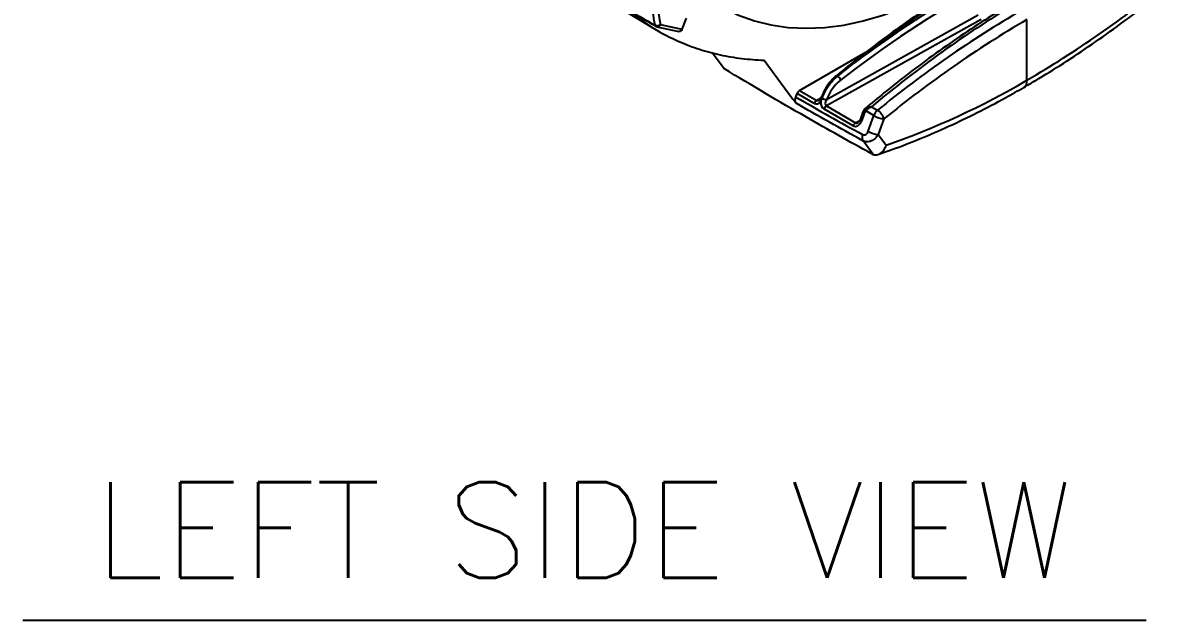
# Model space of a CAD drawing. Extents: x 9.3 to 87.2, y 0.6 to 68.8.
# Drawn here: x 10.85 to 19.85, y 43.35 to 48.03 of the extents above; entities that cross this region are included whole.
import ezdxf
from ezdxf.enums import TextEntityAlignment as Align

# ---------------------------------------------------------------- set-up
doc = ezdxf.new("R2010")
doc.units = 0
doc.header["$MEASUREMENT"] = 0
doc.layers.add('OBJECT', color=7, linetype='CONTINUOUS')
doc.styles.get("Standard").update_dxf_attribs({"font": 'SIMPLEX'})

msp = doc.modelspace()

# ---------------------------------------------------------------- linework, layer by layer
at = {"layer": 'OBJECT'}
for p, q in [((15.5453, 48.1429), (15.8246, 47.9751)), ((16.0271, 47.9792), (16.0624, 48.0672)), ((18.3734, 48.0549), (17.1594, 47.3782)), ((17.1608, 47.4275), (18.3521, 48.0917)), ((18.734, 47.5802), (18.734, 48.0549)), ((15.8299, 47.999), (16.0006, 47.962)), ((16.2627, 47.7961), (16.3591, 47.6695)), ((16.9497, 47.4992), (17.4704, 47.7998)), ((16.6706, 47.737), (16.897, 47.4326)), ((16.9497, 47.4992), (17.0837, 47.4219)), ((16.897, 47.4326), (16.904, 47.4232)), ((16.9217, 47.3994), (16.904, 47.4232)), ((16.9206, 47.447), (16.931, 47.4754)), ((17.0649, 47.3981), (16.931, 47.4754)), ((17.0837, 47.4219), (17.119, 47.443)), ((17.12, 47.4453), (17.1197, 47.4444)), ((17.3697, 47.2221), (17.1407, 47.3543)), ((17.1594, 47.3782), (17.3884, 47.2459)), ((17.4458, 47.3284), (17.4248, 47.2693)), ((17.4554, 47.319), (17.4343, 47.2599)), ((17.5319, 47.3022), (17.4682, 47.3389)), ((17.5133, 47.3714), (17.5609, 47.3439)), ((17.3884, 47.2459), (17.4238, 47.2671)), ((17.4874, 47.1799), (17.5319, 47.3022)), ((17.6118, 47.2763), (17.5673, 47.154))]:
    msp.add_line(p, q, dxfattribs=at)
at = {"layer": 'OBJECT', "color": 1}
msp.add_line((10.8538, 43.3469), (19.6692, 43.3469), dxfattribs=at)
at = {"layer": 'OBJECT', "flags": 128}
for points in [[(16.1569, 48.2843), (16.2422, 48.2177), (16.3527, 48.1479), (16.4702, 48.0904), (16.5943, 48.0454), (16.7245, 48.0131), (16.8602, 47.9937), (17.001, 47.9871), (17.1463, 47.9936), (17.2954, 48.0129), (17.448, 48.0451), (17.6032, 48.0901), (17.7606, 48.1475), (17.9194, 48.2173), (18.0792, 48.2991)], [(15.8574, 48.016), (15.9392, 47.9983), (16.0271, 47.9792)], [(17.1254, 47.4374), (17.1229, 47.4394), (17.121, 47.4412), (17.12, 47.4428), (17.1197, 47.4442), (17.1198, 47.4447)], [(17.1257, 47.4383), (17.1232, 47.4402), (17.1213, 47.442), (17.1202, 47.4435), (17.1199, 47.4449), (17.12, 47.4453)], [(17.4554, 47.319), (17.4516, 47.3213), (17.4487, 47.3235), (17.4467, 47.3255), (17.4458, 47.3273), (17.4458, 47.3283)], [(17.4343, 47.2599), (17.4305, 47.2622), (17.4276, 47.2644), (17.4257, 47.2664), (17.4247, 47.2681), (17.4248, 47.2693)], [(17.5673, 47.154), (17.6086, 47.0991), (17.63, 47.0707)], [(17.5271, 46.9977), (17.4549, 47.0935), (17.446, 47.1054)]]:
    msp.add_lwpolyline(points, dxfattribs=at)
at = {"layer": 'OBJECT'}
for centre, radius, start, end in [((14.4408, 54.9539), 8.5324, 300.20934, 309.23839), ((23.0626, 40.6219), 8.6864, 120.2121, 129.29904), ((23.0722, 40.6047), 8.6213, 120.21209, 129.29903), ((15.8328, 48.0473), 0.0398, 244.06327, 308.23511), ((15.8283, 48.0132), 0.0129, 187.45546, 238.60023), ((15.8362, 48.0283), 0.03, 240.61821, 257.75149), ((15.8329, 48.0249), 0.0261, 263.32736, 340.18892), ((17.2412, 47.6032), 0.0116, 55.51604, 122.30745), ((17.2143, 47.5655), 0.0579, 14.52038, 54.65309), ((16.9747, 47.4603), 0.0463, 122.70401, 160.91207), ((15.5403, 53.0493), 6.3333, 289.26615, 300.28297), ((18.6744, 47.5727), 0.0601, 304.12244, 7.17541), ((17.1087, 47.3829), 0.0463, 122.70401, 160.91207), ((17.1717, 47.5288), 0.1024, 243.16081, 263.70853), ((17.1723, 47.5272), 0.1004, 242.36067, 263.38388), ((17.1844, 47.3392), 0.0463, 122.70401, 160.91207), ((17.4832, 47.3504), 0.0189, 145.50362, 217.71428), ((17.6242, 47.269), 0.098, 130.20527, 160.24139), ((17.5016, 47.2463), 0.1142, 15.24024, 58.72297), ((17.4134, 47.207), 0.0463, 122.70401, 160.91207), ((17.6333, 47.479), 0.2038, 240.16981, 263.94623), ((17.4929, 47.1313), 0.0536, 155.52184, 208.87224), ((17.5888, 47.3567), 0.2038, 240.17033, 263.94571)]:
    msp.add_arc(centre, radius, start, end, dxfattribs=at)
for centre, major_axis, ratio, start_param, end_param in [((18.2984, 41.8231), (3.897, 6.9874), 0.567257, 0.77692, 0.942978), ((18.3309, 41.8043), (4.1057, 6.8668), 0.587332, 0.794319, 0.960376), ((18.3518, 41.7918), (4.0907, 6.8408), 0.587369, 0.794288, 0.984084), ((18.6244, 41.6349), (3.8974, 6.9871), 0.567295, 0.776951, 0.978182), ((17.3002, 47.4202), (0.1129, 0.1888), 0.587369, 0.984084, 1.872387), ((17.0871, 47.4603), (0.0101, 0.0665), 0.703512, 2.873358, 3.987619), ((17.1058, 47.4596), (0.022, 0.0378), 0.554981, 3.13531, 3.93995), ((17.1636, 47.4161), (0.0116, 0.066), 0.71005, 1.773925, 2.888186), ((17.1823, 47.4154), (0.0237, 0.0368), 0.563555, 1.619646, 3.177278), ((17.3919, 47.2844), (0.0101, 0.0665), 0.703512, 2.873358, 4.444154), ((17.4106, 47.2837), (0.022, 0.0378), 0.554981, 3.13531, 3.938944)]:
    msp.add_ellipse(centre, major_axis=major_axis, ratio=ratio, start_param=start_param, end_param=end_param, dxfattribs=at)
for points, knots in [([(12.6956, 49.8026), (12.8536, 49.7106), (13.4118, 49.3854), (14.3764, 48.826), (15.2567, 48.326), (15.7363, 48.0561), (15.8154, 48.0115)], [0, 0, 0, 0, 0.152297, 0.538027, 0.92377, 1, 1, 1, 1]), ([(15.8244, 48.001), (15.7455, 48.0455), (15.2668, 48.3154), (14.3884, 48.8146), (13.5536, 49.302), (13.1239, 49.5512), (13.0938, 49.5687)], [0, 0, 0, 0, 0.086934, 0.526919, 0.966805, 1, 1, 1, 1]), ([(18.2833, 48.3567), (18.2469, 48.3348), (18.1373, 48.2686), (17.9547, 48.1506), (17.7359, 47.9996), (17.518, 47.8388), (17.3512, 47.7081), (17.2572, 47.6311), (17.235, 47.613)], [0, 0, 0, 0, 0.103437, 0.31154, 0.519646, 0.727745, 0.935836, 1, 1, 1, 1]), ([(18.7081, 47.523), (18.7475, 47.5461), (18.8618, 47.6128), (19.0506, 47.7311), (19.2741, 47.8808), (19.4965, 48.0404), (19.6882, 48.1864), (19.8053, 48.2809), (19.8493, 48.3163)], [0, 0, 0, 0, 0.102807, 0.297862, 0.492901, 0.687918, 0.882909, 1, 1, 1, 1]), ([(18.6012, 48.1743), (18.5626, 48.151), (18.4507, 48.0834), (18.2656, 47.9639), (18.0465, 47.8127), (17.8283, 47.6516), (17.6353, 47.5007), (17.5157, 47.4009), (17.4678, 47.361)], [0, 0, 0, 0, 0.101385, 0.293926, 0.486462, 0.678987, 0.871496, 1, 1, 1, 1]), ([(15.6425, 48.1037), (15.6611, 48.0881), (15.726, 48.0339), (15.8485, 47.9583), (16.0039, 47.8796), (16.1633, 47.8201), (16.3249, 47.7769), (16.4936, 47.7474), (16.6116, 47.7405), (16.6706, 47.737)], [0, 0, 0, 0, 0.066328, 0.231261, 0.396862, 0.546629, 0.696395, 0.848198, 1, 1, 1, 1]), ([(16.0271, 47.9792), (16.0257, 47.9763), (16.0227, 47.9704), (16.0158, 47.9643), (16.0081, 47.9611), (16.0031, 47.9617), (16.0007, 47.9621)], [0, 0, 0, 0, 0.256505, 0.513017, 0.769308, 1, 1, 1, 1]), ([(17.235, 47.613), (17.2282, 47.6071), (17.2085, 47.59), (17.1785, 47.5553), (17.1483, 47.5095), (17.1299, 47.4717), (17.1219, 47.4504), (17.12, 47.4453)], [0, 0, 0, 0, 0.140722, 0.405686, 0.669955, 0.920503, 1, 1, 1, 1]), ([(17.1257, 47.4383), (17.132, 47.4553), (17.1394, 47.472), (17.1566, 47.5049), (17.1662, 47.5207), (17.1871, 47.5506), (17.1986, 47.5649), (17.2225, 47.5907), (17.2349, 47.6024), (17.2478, 47.6127)], [0, 0, 0, 0, 0.25, 0.25, 0.5, 0.5, 0.75, 0.75, 1, 1, 1, 1]), ([(17.5569, 46.9949), (17.5958, 47.0083), (17.7084, 47.0473), (17.8958, 47.1201), (18.1192, 47.2167), (18.3433, 47.3244), (18.5398, 47.4273), (18.6613, 47.4964), (18.7081, 47.523)], [0, 0, 0, 0, 0.102451, 0.296476, 0.490539, 0.684645, 0.878773, 1, 1, 1, 1]), ([(16.9217, 47.3994), (16.9199, 47.4019), (16.9184, 47.4049), (16.9163, 47.4118), (16.9158, 47.4156), (16.9156, 47.424), (16.9159, 47.4283), (16.9176, 47.4375), (16.9189, 47.4422), (16.9206, 47.447)], [0, 0, 0, 0, 0.25, 0.25, 0.5, 0.5, 0.75, 0.75, 1, 1, 1, 1]), ([(17.1198, 47.4446), (17.1185, 47.4416), (17.1156, 47.4347), (17.1098, 47.4274), (17.1067, 47.4256), (17.1055, 47.4248)], [0, 0, 0, 0, 0.326467, 0.737284, 1, 1, 1, 1]), ([(17.4648, 47.3578), (17.4619, 47.355), (17.4523, 47.3457), (17.4475, 47.3325), (17.4442, 47.3233)], [0, 0, 0, 0, 0.300369, 1, 1, 1, 1]), ([(17.4682, 47.3389), (17.4654, 47.3365), (17.4629, 47.3335), (17.4586, 47.3267), (17.4568, 47.323), (17.4554, 47.319)], [0, 0, 0, 0, 0.5, 0.5, 1, 1, 1, 1]), ([(17.4676, 47.3611), (17.4728, 47.3656), (17.4796, 47.3686), (17.4914, 47.3712), (17.4955, 47.3717), (17.5042, 47.372), (17.5088, 47.3719), (17.5133, 47.3714)], [0, 0, 0, 0, 0.5, 0.5, 0.75, 0.75, 1, 1, 1, 1]), ([(17.4682, 47.3389), (17.4734, 47.3462), (17.48, 47.3526), (17.4917, 47.3609), (17.4958, 47.3634), (17.5043, 47.3679), (17.5089, 47.3698), (17.5133, 47.3714)], [0, 0, 0, 0, 0.5, 0.5, 0.75, 0.75, 1, 1, 1, 1]), ([(17.4248, 47.2693), (17.4235, 47.2662), (17.4206, 47.2592), (17.4148, 47.2517), (17.4116, 47.2497), (17.4103, 47.2489)], [0, 0, 0, 0, 0.3208205, 0.7264867, 1, 1, 1, 1]), ([(17.4441, 47.1535), (17.4482, 47.1513), (17.4526, 47.1504), (17.4614, 47.1512), (17.4657, 47.1529), (17.4735, 47.1581), (17.4771, 47.1617), (17.4831, 47.17), (17.4855, 47.1748), (17.4874, 47.1799)], [0, 0, 0, 0, 0.25, 0.25, 0.5, 0.5, 0.75, 0.75, 1, 1, 1, 1]), ([(17.5673, 47.154), (17.5607, 47.1426), (17.5523, 47.1323), (17.538, 47.1195), (17.5329, 47.1156), (17.5224, 47.1088), (17.5169, 47.106), (17.5058, 47.1014), (17.5, 47.0997), (17.4886, 47.0975), (17.4829, 47.097), (17.4717, 47.0973), (17.4663, 47.098), (17.4558, 47.1008), (17.4507, 47.1028), (17.446, 47.1054)], [0, 0, 0, 0, 0.25, 0.25, 0.375, 0.375, 0.5, 0.5, 0.625, 0.625, 0.75, 0.75, 0.875, 0.875, 1, 1, 1, 1]), ([(17.5271, 46.9977), (17.5314, 46.9959), (17.5359, 46.9948), (17.5454, 46.9939), (17.5504, 46.9941), (17.5605, 46.996), (17.5655, 46.9976), (17.5755, 47.002), (17.5804, 47.0049), (17.59, 47.0117), (17.5945, 47.0156), (17.6033, 47.0245), (17.6074, 47.0295), (17.615, 47.04), (17.6185, 47.0457), (17.6248, 47.0577), (17.6276, 47.0642), (17.63, 47.0707)], [0, 0, 0, 0, 0.125, 0.125, 0.25, 0.25, 0.375, 0.375, 0.5, 0.5, 0.625, 0.625, 0.75, 0.75, 0.875, 0.875, 1, 1, 1, 1])]:
    msp.add_open_spline(points, degree=3, knots=knots, dxfattribs=at)
for points in [[(15.8154, 48.0115), (15.7964, 48.1111), (15.78, 48.2128), (15.766, 48.3162)], [(15.8082, 48.3196), (15.8221, 48.2165), (15.8385, 48.1153), (15.8574, 48.016)], [(17.2478, 47.6127), (17.2916, 47.6479), (17.3356, 47.6824), (17.3796, 47.7163)], [(17.0035, 47.2894), (16.7883, 47.4127), (16.5735, 47.5394), (16.3591, 47.6695)], [(16.9206, 47.447), (17.0945, 47.3474), (17.269, 47.2496), (17.4441, 47.1535)], [(17.1154, 47.4109), (17.1186, 47.4197), (17.1222, 47.4286), (17.1254, 47.4374)], [(17.1254, 47.4374), (17.1255, 47.4377), (17.1256, 47.438), (17.1257, 47.4383)], [(17.1608, 47.4275), (17.1607, 47.4273), (17.1606, 47.4272), (17.1605, 47.427)], [(17.446, 47.1054), (17.2706, 47.2017), (17.0959, 47.2997), (16.9217, 47.3994)], [(17.5111, 47.0055), (17.3417, 47.0979), (17.1725, 47.1926), (17.0035, 47.2894)], [(17.5111, 47.0055), (17.5169, 47.0023), (17.5222, 46.9997), (17.5271, 46.9977)]]:
    msp.add_open_spline(points, degree=3, dxfattribs=at)

# ---------------------------------------------------------------- texts
at = {"layer": 'OBJECT', "color": 1}
msp.add_text('LEFT SIDE VIEW', height=0.75, dxfattribs=at).set_placement((15.2544, 43.6782), align=Align.CENTER)

doc.saveas('drawing.dxf')
